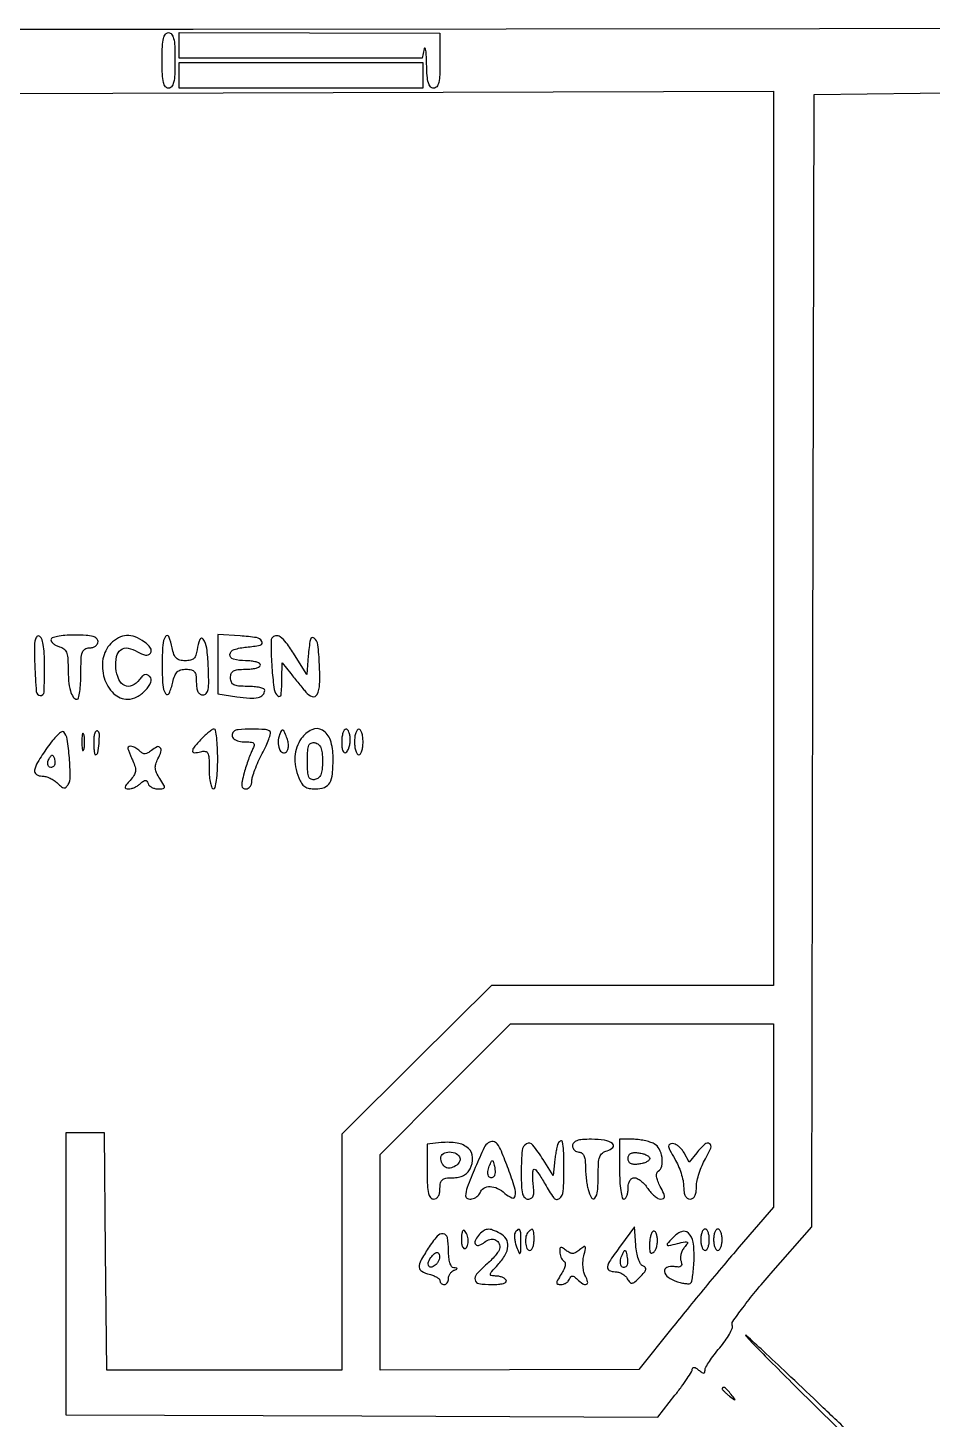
# Model space of a CAD drawing. Extents: x 1 to 1003, y 66 to 993.
# Drawn here: x 533.6 to 745.1, y 667.5 to 993.1 of the extents above; entities that cross this region are included whole.
import ezdxf

# ---------------------------------------------------------------- set-up
doc = ezdxf.new("R2010")
doc.units = 0

msp = doc.modelspace()

# ---------------------------------------------------------------- linework, layer by layer
for points in [[(347.304057, 977.518193, 0.000018), (400.08125, 977.535486, 0.000398)], [(792, 993), (572.25, 992.757769, 0.00014), (491.752423, 992.646561, 0.000388)], [(458.547684, 977.603357, 0.000241), (527.75, 977.772199), (708, 978.298948), (708, 873.649474), (708, 769), (675.040165, 769), (642.080329, 769), (624.540165, 751.609942), (607, 734.219884), (607, 706.609942), (607, 679), (579.515819, 679), (552.031637, 679), (551.765819, 706.75), (551.5, 734.5), (547, 734.5), (542.5, 734.5), (542.5, 701.5), (542.5, 668.5), (611.721342, 668.243163), (680.942685, 667.986327), (684.971342, 673.082961, 0.009151), (686.514572, 675.110488, 0.012704), (687.816582, 676.985799, 0.009221), (688.823964, 678.581814, 0.136996), (689, 679.212242, -0.196702), (689.12486, 679.517346, -0.237962), (689.414527, 679.615488, -0.105113), (689.887788, 679.442725, -0.033325), (690.5, 679, 0.018674), (691.267186, 678.410242, 0.150394), (691.684501, 678.272187, 0.335132), (691.921054, 678.443144, 0.074703), (692, 678.968591, -0.130319), (692.182267, 679.656027, -0.015739), (693.00775, 681.002941, -0.017849), (694.116894, 682.566468, -0.013814), (695.430639, 684.190001, 0.021172), (696.708775, 685.817932, 0.028762), (697.709993, 687.394645, 0.028632), (698.362684, 688.742361, 0.192362), (698.372652, 689.471269, -0.250321), (698.479103, 690.324283, -0.006392), (700.830203, 693.565887, -0.012135), (703.803432, 697.361073, -0.007801), (707.424938, 701.622303), (716.96585, 712.5), (717.232925, 845), (717.5, 977.5), (754.750906, 978, 0.001886)], [(725.549133, 664.562772, -0.001117), (718.293257, 671.469749, 0.001257), (711.217386, 678.201586, 0.002546), (705.608019, 683.457516, 0.002405), (701.599057, 687.14001, 0.93386), (701.5, 687.045055, 0.019989), (702.896843, 685.502451, 0.001276), (707.171875, 681.166952, 0.001869), (712.30028, 676.031041, 0.00139), (718, 670.3969), (732.5, 656.143188)]]:
    msp.add_lwpolyline(points, format="xyb")
for points in [[(568, 985.5, -0.00942), (567.93736, 982.175614, -0.047315), (567.692308, 980.333333, -0.108427), (567.229748, 979.357915, -0.232029), (566.5, 979, -0.232029), (565.770252, 979.357915, -0.108427), (565.307692, 980.333333, -0.047315), (565.06264, 982.175614, -0.00942), (565, 985.5, -0.00942), (565.06264, 988.824386, -0.047315), (565.307692, 990.666667, -0.108427), (565.770252, 991.642085, -0.232029), (566.5, 992, -0.232029), (567.229748, 991.642085, -0.108427), (567.692308, 990.666667, -0.047315), (567.93736, 988.824386, -0.00942)], [(630, 985.4479, -0.009533), (629.937185, 982.153587, -0.047645), (629.691842, 980.32465, -0.108954), (629.229078, 979.355845, -0.231014), (628.5, 979, -0.217853), (627.778342, 979.330097, -0.109324), (627.291983, 980.23103, -0.051588), (626.999124, 981.895718, -0.011845), (626.863818, 984.75, 0.007548), (626.783247, 986.826884, 0.026868), (626.640337, 988.15, 0.279243), (626.468192, 988.351936, 0.452816), (626.294267, 988.25), (625.860898, 986), (597.430449, 986), (569, 986), (569, 989.022925), (569, 992.045851), (599.5, 991.970825), (630, 991.8958)], [(535.2042, 843.8486, 0.01014), (535.571901, 837.779353, 0.368127), (536.491111, 836.861713, 0.425258), (537.374968, 837.644922, 0.010381), (537.5, 843.666667, 0.01191), (537.427668, 846.702913, 0.033242), (537.18521, 848.818723, 0.047905), (536.791686, 850.206599, 0.222837), (536.2042, 850.765267, 0.348163), (535.602342, 850.546714, 0.102561), (535.243706, 849.558061, 0.038657), (535.109685, 847.539807, 0.007316)], [(539, 849.90638, 0.156018), (539.146168, 849.449349, 0.068086), (539.5875, 848.980377, 0.057927), (540.234879, 848.570827, 0.048178), (541, 848.289749, -0.098681), (541.994569, 847.806243, -0.132922), (542.603367, 847.017385, -0.079543), (542.91523, 845.710373, -0.018871), (543, 843.465156, 0.020153), (543.128972, 840.266567, 0.04866), (543.547309, 837.939141, 0.076485), (544.210707, 836.484047, 0.252777), (545.106989, 836, 0.349861), (545.458493, 836.28026, 0.019213), (545.737678, 837.7625, 0.022959), (545.935656, 839.699767, 0.013984), (546, 842, -0.008455), (546.05871, 845.471613, -0.072107), (546.333333, 847, -0.188641), (546.939334, 847.727332, -0.12648), (548, 848, 0.072314), (548.769411, 848.111864, 0.08892), (549.416667, 848.4375, 0.10214), (549.846791, 848.924246, 0.130775), (550, 849.5, 0.211442), (549.683247, 850.215544, 0.118311), (548.833333, 850.681818, 0.054498), (547.247932, 850.933383, 0.01212), (544.5, 851, 0.015962), (542.249154, 850.928125, 0.033121), (540.507293, 850.70029, 0.040787), (539.314195, 850.360039, 0.312478)], [(553, 849, 0.156075), (551.155276, 845.41951, 0.116673), (551.450807, 840.962016, 0.126087), (553.659068, 837.354981, 0.195069), (557, 836, 0.126566), (559.0904, 836.537762, 0.075221), (561.143834, 838.110965, 0.090932), (562.363469, 839.950277, 0.306478), (562.103747, 841.296253, 0.093551), (561.519282, 841.695111, 0.176194), (560.956504, 841.730879, 0.125798), (560.367241, 841.381159, 0.0384), (559.687649, 840.587513, -0.122728), (557.987447, 839.169374, -0.230009), (556.237292, 839.17147, -0.180346), (554.841179, 840.638635, -0.080429), (554.189156, 843.266353, -0.069154), (554.33847, 845.959766, -0.185103), (555.341568, 847.561397, -0.213131), (557.038537, 847.950189, -0.091124), (559.250363, 847.075718, 0.08633), (561.116151, 846.317457, 0.302552), (562.26506, 846.768122, 0.313995), (562.266145, 847.97508, 0.088276), (560.861764, 849.384271, 0.057292), (558.66473, 850.574703, 0.108152), (556.68632, 850.907445, 0.114805), (554.829788, 850.378717, 0.069949)], [(565, 844, 0.016142), (565.149804, 839.360914, 0.124141), (565.81157, 837.306193, 0.602153), (566.639899, 837.365774, 0.049737), (567.5, 840, -0.037202), (567.943917, 841.484481, -0.108807), (568.527621, 842.372098, -0.129851), (569.362313, 842.843463, -0.064041), (570.579455, 843, -0.051543), (571.847212, 842.868965, -0.173177), (572.548288, 842.440152, -0.140551), (572.903674, 841.598721, -0.030099), (573, 840, 0.033192), (573.089217, 838.657524, 0.08597), (573.378807, 837.73522, 0.13227), (573.867945, 837.1982, 0.143221), (574.54569, 837, 0.224154), (575.301948, 837.356973, 0.12709), (575.738402, 838.293921, 0.048856), (575.896659, 840.140892, 0.007905), (575.79569, 843.75, 0.021314), (575.431038, 847.960018, 0.119445), (574.625902, 850.055802, 0.600428), (573.801923, 849.96044, 0.062516), (573.183578, 847.531089, -0.049432), (572.90373, 846.29791, -0.128043), (572.410515, 845.539549, -0.131829), (571.620351, 845.130873, -0.053844), (570.408578, 845, -0.060807), (569.162409, 845.152114, -0.133994), (568.331668, 845.616065, -0.113219), (567.766927, 846.497939, -0.036695), (567.35, 848, 0.047543), (566.55459, 850.64222, 0.621042), (565.773495, 850.69846, 0.11795), (565.142605, 848.63238, 0.015389)], [(578, 844.165803), (578, 837.227088), (582.497063, 836.552711, 0.021915), (585.482222, 836.238031, 0.072332), (587.448858, 836.40205, 0.139808), (588.569146, 837.021996, 0.199471), (589, 838.059017, 0.303607), (588.755902, 838.423959, 0.040197), (587.825, 838.723586, 0.035592), (586.533038, 838.931937, 0.022188), (585, 839, -0.017388), (582.849164, 839.074821, -0.098846), (581.75, 839.375, -0.184152), (581.195784, 839.978414, -0.094959), (581, 841, -0.087745), (581.177287, 842.002462, -0.177212), (581.6875, 842.607143, -0.10769), (582.67572, 842.917816, -0.022514), (584.5, 843, 0.027026), (585.841111, 843.072542, 0.042582), (586.971875, 843.29375, 0.052312), (587.767902, 843.614308, 0.277684), (588, 844, 0.277684), (587.767902, 844.385692, 0.052312), (586.971875, 844.70625, 0.042582), (585.841111, 844.927458, 0.027026), (584.5, 845, -0.059677), (581.666421, 845.33941, -0.368031), (580.869675, 846.438909, -0.30728), (581.814893, 847.621102, -0.054431), (584.75, 848.189635, 0.032614), (587.967209, 848.66857, 0.507649), (588.353967, 849.538568, 0.229566), (587.075989, 850.409692, 0.022373), (583.25, 850.80226), (578, 851.104519)], [(590.654149, 850.249418, 0.135185), (590.490885, 849.691815, 0.006563), (590.485102, 847.743842, 0.010284), (590.55699, 845.404826, 0.007202), (590.730085, 842.773806, 0.015549), (591.233082, 838.268859, 0.182546), (592.070175, 836.748893, 0.603934), (592.820874, 837.049027, 0.023712), (593.033269, 840.809017), (593.066539, 844.5), (595.086924, 842, 0.000558), (595.972477, 840.906723, 0.0004), (596.964236, 839.687113, 0.000404), (597.910192, 838.527645, 0.000872), (598.640636, 837.636982, 0.145626), (600.13365, 836.630936, 0.370634), (601.244735, 837.108763, 0.10638), (601.838889, 839.507428, 0.01949), (601.80157, 844.10157, 0.017269), (601.420784, 848.755944, 0.199939), (600.544487, 850.319476, 0.565251), (599.669246, 849.98636, 0.026624), (599.187733, 846.152404), (598.875467, 841.804807), (595.959757, 846.402404, 0.017559), (594.052503, 849.188508, 0.07716), (592.642012, 850.587707, 0.198875), (591.55307, 850.848121, 0.2182)], [(538.109978, 824.659847, 0.01297), (535.864175, 821.207225, 0.094075), (535.164123, 819.365077, 0.300672), (535.581731, 818.4005, 0.145532), (536.928571, 818, -0.069565), (537.787896, 817.879861, -0.03895), (538.77889, 817.511735, -0.038006), (539.741251, 816.97405, -0.05002), (540.519322, 816.337821, 0.024321), (541.433617, 815.508393, 0.142689), (542.023347, 815.255807, 0.221135), (542.512658, 815.41474, 0.067074), (543.0205, 816.033169, 0.144329), (543.524408, 817.876161, 0.01612), (543.295662, 822.269345, 0.015954), (542.785606, 826.640439, 0.148092), (541.98108, 828.340022, 0.376944), (541.499045, 828.39506, 0.038233), (540.52998, 827.60548, 0.033042), (539.35723, 826.332951, 0.018981)], [(546.232003, 826, 0.011065), (546.259713, 824.748017, 0.052887), (546.366341, 824.042188, 0.542911), (546.521012, 823.99086, 0.161593), (546.689326, 824.25, 0.039571), (546.831531, 825.047266, 0.024357), (546.877971, 826, 0.024357), (546.831531, 826.952734, 0.039571), (546.689326, 827.75, 0.161593), (546.521012, 828.00914, 0.542911), (546.366341, 827.957812, 0.052887), (546.259713, 827.251983, 0.011065)], [(549, 826.059017, 0.011767), (549.027605, 824.886206, 0.019409), (549.11263, 823.898586, 0.014139), (549.231669, 823.126471, 0.362071), (549.383423, 823, 0.35933), (549.946489, 823.464648, 0.026191), (550.244966, 825.604742, 0.026877), (550.3161, 827.795207, 0.254262), (549.865891, 828.582884, 0.359763), (549.53715, 828.537524, 0.10349), (549.254355, 828.062247, 0.055737), (549.061301, 827.195428, 0.026952)], [(574.174314, 826.685549, 0.013415), (572.470069, 824.771042, 0.161895), (572.10965, 823.867427, 0.451637), (572.512959, 823.46774, 0.047094), (574, 823.710251, -0.08862), (575.079114, 823.795679, -0.260291), (575.670018, 823.385268, -0.103615), (575.944314, 822.301841, -0.010368), (576, 819.616631, 0.02041), (576.072262, 817.847134, 0.032933), (576.29375, 816.356135, 0.035573), (576.611176, 815.270384, 0.313519), (577, 815, 0.350432), (577.405433, 815.323933, 0.020168), (577.714286, 817, 0.022889), (577.930567, 819.243014, 0.01259), (578, 822, 0.011071), (577.940566, 824.683808, 0.018284), (577.757455, 826.94375, 0.012653), (577.501722, 828.72345, 0.365815), (577.174314, 829, 0.144193), (576.729555, 828.869014, 0.021075), (575.952469, 828.32013, 0.022371), (575.067318, 827.571783, 0.017509)], [(581.693853, 828.36052, 0.209632), (581.372209, 827.536432, 0.21484), (581.76465, 826.753035, 0.115724), (582.931209, 826.185604, 0.055631), (584.594201, 826, -0.024263), (585.893203, 825.936926, -0.189519), (586.422615, 825.666917, -0.263281), (586.528283, 825.170405, -0.045529), (586.143281, 824.25, 0.027596), (585.717684, 823.326876, 0.00884), (585.186701, 821.9125, 0.00879), (584.650105, 820.314054, 0.009716), (584.188704, 818.75, 0.01242), (583.695716, 816.75788, 0.080646), (583.637228, 815.72952, 0.21319), (583.938833, 815.207875, 0.157915), (584.580607, 815, 0.129518), (585.121901, 815.142607, 0.100695), (585.583053, 815.543749, 0.088816), (585.893171, 816.143818, 0.075099), (586, 816.851061, -0.074283), (586.14908, 817.848979, -0.016237), (586.711984, 819.497431, -0.016569), (587.495954, 821.379631, -0.015224), (588.423776, 823.260618, 0.014485), (589.309838, 825.050281, 0.022175), (589.962125, 826.653499, 0.018198), (590.375148, 827.962347, 0.269955), (590.257109, 828.409557, 0.184266), (589.152574, 828.904078, 0.015561), (585.978915, 828.984681, 0.015669), (582.807497, 828.867086, 0.181195)], [(592.493171, 827.75, 0.08987), (592.13375, 826.019305, 0.098393), (592.424735, 824.330739, 0.191253), (593.178848, 823.512683, 0.318538), (594.063266, 823.663266, 0.116626), (594.423347, 824.246383, 0.075463), (594.558416, 825.031572, 0.060354), (594.461596, 825.988384, 0.036434), (594.130643, 827.080484, 0.0105), (593.567507, 828.457977, 0.195844), (593.238868, 828.779803, 0.383645), (592.923359, 828.666586, 0.027405)], [(597.556704, 826.777494, 0.067205), (596.520492, 824.771493, 0.070005), (596.071948, 822.590307, 0.063688), (596.225673, 820.198091, 0.043013), (596.975249, 817.5651, 0.052559), (597.600107, 816.329918, 0.10408), (598.369538, 815.553345, 0.100036), (599.408476, 815.134524, 0.045979), (600.86826, 815, 0.088313), (602.949031, 815.370407, 0.178919), (604.196734, 816.43512, 0.106497), (604.833533, 818.507792, 0.021475), (605, 822.381787, 0.07852), (604.36451, 826.403516, 0.18298), (602.487571, 828.746561, 0.250401), (600.001368, 828.852875, 0.128655)], [(607, 825.940983, 0.027979), (607.066344, 824.756294, 0.069343), (607.281216, 823.916013, 0.145541), (607.608231, 823.509855, 0.297719), (608, 823.5, 0.130646), (608.384508, 823.906663, 0.045439), (608.70625, 824.653525, 0.041396), (608.926158, 825.57934, 0.037634), (609, 826.559017, 0.039081), (608.92683, 827.49372, 0.058208), (608.70625, 828.282961, 0.076538), (608.382793, 828.820624, 0.222681), (608, 829, 0.257909), (607.615572, 828.787575, 0.061379), (607.29375, 828.101414, 0.048032), (607.072735, 827.112882, 0.031003)], [(610, 826, 0.031626), (610.072766, 824.850749, 0.048861), (610.29375, 823.88125, 0.06271), (610.615738, 823.209557, 0.254951), (611, 823, 0.254951), (611.384262, 823.209557, 0.06271), (611.70625, 823.88125, 0.048861), (611.927234, 824.850749, 0.031626), (612, 826, 0.031626), (611.927234, 827.149251, 0.048861), (611.70625, 828.11875, 0.06271), (611.384262, 828.790443, 0.254951), (611, 829, 0.254951), (610.615738, 828.790443, 0.06271), (610.29375, 828.11875, 0.048861), (610.072766, 827.149251, 0.031626)], [(557, 824.547053, 0.086451), (557.050447, 824.257465, 0.006021), (557.340358, 823.480156, 0.008404), (557.714862, 822.558175, 0.006221), (558.158664, 821.551115, -0.035564), (558.686974, 820.132185, -0.107509), (558.759865, 819.109202, -0.11019), (558.400972, 818.163067, -0.038397), (557.503676, 817.004062, 0.013746), (556.600559, 815.949246, 0.126541), (556.352165, 815.40597, 0.366899), (556.526009, 815.106668, 0.085531), (557.145012, 815, 0.068573), (557.798253, 815.090013, 0.03719), (558.561816, 815.367188, 0.036233), (559.310846, 815.771526, 0.047249), (559.925, 816.25, -0.026382), (560.6324, 816.850113, -0.164145), (561.076667, 817, -0.247772), (561.413944, 816.821933, -0.062037), (561.708333, 816.25, 0.118822), (562.027152, 815.771748, 0.066542), (562.601824, 815.367188, 0.060467), (563.330527, 815.093133, 0.059805), (564.106386, 815, 0.029838), (565.228449, 815.067021, 0.339838), (565.525951, 815.358111, 0.172864), (565.414671, 815.903596, 0.009114), (564.451981, 817.432942, -0.033344), (563.703252, 818.760945, -0.087879), (563.411499, 819.809388, -0.098329), (563.513059, 820.822305, -0.048898), (564.009948, 822.018589, 0.04414), (564.733329, 823.714519, 0.24886), (564.569588, 824.652307, 0.352167), (563.808935, 824.832752, 0.062188), (562.481784, 823.984882, -0.041318), (561.662514, 823.412113, -0.119384), (561.003549, 823.215538, -0.141915), (560.397881, 823.35715, -0.068549), (559.757618, 823.842382, 0.055479), (558.871637, 824.550894, 0.078543), (557.945915, 824.949885, 0.141006), (557.279323, 824.929892, 0.326028)], [(602.5, 821.5, -0.021793), (602.414931, 819.549204, -0.074781), (602.118662, 818.319612, -0.124185), (601.576059, 817.579826, -0.12581), (600.75, 817.190371, -0.13568), (599.866502, 817.260722, -0.21207), (599.326022, 817.781799, -0.084471), (599.061262, 818.981623, -0.012161), (599, 821.5, -0.012161), (599.061262, 824.018377, -0.084471), (599.326022, 825.218201, -0.21207), (599.866502, 825.739278, -0.13568), (600.75, 825.809629, -0.12581), (601.576059, 825.420174, -0.124185), (602.118662, 824.680388, -0.074781), (602.414931, 823.450796, -0.021793)], [(539.604167, 820.270833, -0.198339), (538.941134, 819.995338, -0.274516), (538.399603, 820.315272, -0.160291), (538.239822, 821.176395, -0.105175), (538.582949, 822.134215, -0.024362), (539.012891, 822.759582, -0.233206), (539.294341, 822.899578, -0.286646), (539.536207, 822.749629, -0.033951), (539.787251, 822.138246, -0.052621), (539.903448, 821.610215, -0.052345), (539.907167, 821.068604, -0.057227), (539.805016, 820.594136, -0.115259)], [(708, 738.56555), (708, 717.131101), (700.001027, 707.81555, 0.002806), (696.377673, 703.547593, 0.001633), (692.074888, 698.387179, 0.001632), (687.79758, 693.188689, 0.002757), (684.251027, 688.80038), (676.5, 679.100759), (646.25, 679.05038), (616, 679), (616, 704.238272), (616, 729.476544), (631.2379, 744.738272), (646.4758, 760), (677.2379, 760), (708, 760)], [(661, 731.5, 0.099038), (661.114514, 730.927543, 0.097945), (661.440625, 730.440625, 0.097945), (661.927543, 730.114514, 0.099038), (662.5, 730, -0.158511), (663.159752, 729.785453, -0.127209), (663.636901, 729.206058, -0.078806), (663.921962, 728.209399, -0.029281), (664.013655, 726.75, 0.015365), (664.062889, 725.341055, 0.011498), (664.200423, 723.79375, 0.01165), (664.397612, 722.34141, 0.025903), (664.630286, 721.25, 0.063842), (665.435356, 719.287817, 0.538932), (666.222688, 719.23631, 0.14131), (666.848677, 720.865944, 0.021501), (667, 724.383369, -0.012127), (667.072767, 727.383042, -0.073078), (667.373061, 728.908229, -0.144559), (668.003909, 729.778142, -0.100451), (669.100616, 730.316061, 0.138926), (670.437211, 731.102545, 0.452841), (670.358352, 732.000652, 0.121278), (668.49262, 732.770646, 0.037526), (665.440983, 733, 0.017032), (663.300952, 732.927079, 0.064491), (661.990164, 732.665559, 0.126848), (661.269981, 732.195693, 0.187235)], [(672, 726, 0.01259), (672.069433, 723.243014, 0.022889), (672.285714, 721, 0.020168), (672.594567, 719.323933, 0.350432), (673, 719, 0.226478), (673.382936, 719.182831, 0.074992), (673.70625, 719.734375, 0.057076), (673.926884, 720.542644, 0.038131), (674, 721.5, -0.047374), (674.098277, 722.534922, -0.086278), (674.397695, 723.32683, -0.115863), (674.871047, 723.82058, -0.14495), (675.476947, 724, -0.12521), (676.158375, 723.826638, -0.044543), (677.001222, 723.265625, -0.040799), (677.856079, 722.456605, -0.037855), (678.591957, 721.5, 0.036216), (679.322902, 720.543344, 0.039804), (680.163223, 719.734375, 0.043444), (680.985352, 719.171936, 0.128998), (681.64069, 719, 0.115837), (682.279613, 719.150035, 0.294962), (682.511967, 719.541337, 0.09908), (682.326876, 720.31329, 0.011102), (681.529347, 721.943249, -0.026302), (680.949792, 723.224968, -0.056415), (680.671906, 724.272294, -0.084462), (680.688834, 725.045821, -0.209699), (681.003667, 725.502266, 0.202556), (681.869531, 726.721505, 0.090732), (681.943355, 728.724329, 0.085514), (681.289061, 730.734077, 0.149614), (680.065741, 731.964816, 0.04912), (679.107317, 732.362412, 0.022735), (677.79911, 732.695915, 0.022262), (676.381246, 732.924198, 0.028787), (675.065741, 733), (672, 733)], [(630.25, 732.21323), (627, 731.873283), (627, 725.436642, 0.009558), (627.062853, 722.148826, 0.047717), (627.30826, 720.322774, 0.109068), (627.771068, 719.355397, 0.230794), (628.5, 719, 0.140575), (629.11998, 719.177821, 0.118484), (629.6, 719.666667, 0.088208), (629.90137, 720.456621, 0.04716), (630, 721.5, -0.047488), (630.125765, 722.821194, -0.171771), (630.546482, 723.539194, -0.145246), (631.37577, 723.901674, -0.030909), (632.964816, 724, 0.047377), (634.3322, 724.129857, 0.070624), (635.466938, 724.519016, 0.078008), (636.36709, 725.171335, 0.074286), (637.04182, 726.078141, 0.135409), (637.641565, 728.732491, 0.199899), (636.634117, 730.863805, 0.144707), (634.04032, 732.107868, 0.066101)], [(634.569098, 728.888197, -0.241856), (634.643244, 727.951315, -0.121595), (633.918062, 726.972475, -0.10314), (632.706587, 726.333096, -0.147733), (631.5, 726.349122, -0.115301), (631.09334, 726.590798, -0.054229), (630.698774, 727.062449, -0.049633), (630.374518, 727.671675, -0.049631), (630.176676, 728.332866, -0.261169), (630.536585, 729.421245, -0.154908), (631.811897, 730.010976, -0.122031), (633.43711, 729.81979, -0.16581)], [(641.291767, 732.180322, 0.148489), (640.341635, 731.102243, 0.006283), (638.265571, 726.390323, 0.008329), (636.369116, 721.720806, 0.092375), (636.000504, 719.75, 0.309128), (636.433742, 719.115306, 0.149032), (637.462564, 719.03661, 0.103185), (638.654943, 719.576528, 0.144381), (639.361626, 720.5, -0.16887), (640.26059, 721.565144, -0.141641), (641.698473, 721.938143, -0.10706), (643.451105, 721.507567, -0.070455), (645.17739, 720.339464, 0.08587), (646.833728, 719.291203, 0.488738), (647.610954, 719.732371, 0.112341), (647.451315, 721.76411, 0.01393), (646.004232, 725.988684, 0.007218), (644.353615, 730.215397, 0.066052), (643.377532, 731.925487, 0.209172), (642.438974, 732.447808, 0.163691)], [(657.51161, 731.75, 0.030299), (657.326432, 731.074607, 0.008217), (657.116394, 729.985937, 0.008284), (656.918444, 728.740235, 0.008515), (656.763872, 727.5), (656.441753, 724.5), (654.122101, 728.25, 0.031766), (651.716276, 731.637985, 0.360087), (650.217733, 731.939484, 0.253461), (649.208945, 730.405136, 0.021289), (649, 725.5, 0.008852), (649.061047, 722.051935, 0.051875), (649.3119, 720.259689, 0.128549), (649.809009, 719.346301, 0.207056), (650.609406, 719, 0.130795), (651.359386, 719.199601, 0.181987), (651.797793, 719.730207, 0.092226), (651.946049, 720.734458, 0.019717), (651.810207, 722.5, -0.017037), (651.699723, 723.841934, -0.028654), (651.710137, 724.971875, -0.028949), (651.814913, 725.809836, -0.36178), (652.04333, 726, -0.224737), (652.382639, 725.839377, -0.01532), (653.050233, 724.971875, -0.019548), (653.801153, 723.84102, -0.013272), (654.569933, 722.5, 0.036189), (656.601918, 719.30418, 0.423014), (657.921936, 719.129285, 0.211368), (658.82188, 720.834761, 0.017237), (659, 726, 0.008454), (658.92756, 730.283866, 0.054924), (658.619425, 732.415576, 0.537062), (658.114242, 732.589627, 0.148246)], [(679.062179, 728.5, -0.211319), (678.882451, 728.093737, -0.064634), (678.318671, 727.700801, -0.052031), (677.50017, 727.37802, -0.03684), (676.531089, 727.183578, -0.036974), (675.354404, 727.124158, -0.114532), (674.589081, 727.320824, -0.167846), (674.156275, 727.777467, -0.106908), (674, 728.5, -0.106908), (674.156275, 729.222533, -0.167846), (674.589081, 729.679176, -0.114532), (675.354404, 729.875842, -0.036974), (676.531089, 729.816422, -0.03684), (677.50017, 729.62198, -0.052031), (678.318671, 729.299199, -0.064634), (678.882451, 728.906263, -0.211319)], [(684.901224, 728.44284, -0.030982), (685.704786, 726.865221, -0.024214), (686.383485, 725.066136, -0.024781), (686.852257, 723.323421, -0.053355), (687, 721.94284, 0.034809), (687.089917, 720.652816, 0.083243), (687.377428, 719.740473, 0.125901), (687.853842, 719.199329, 0.150737), (688.5, 719, 0.150737), (689.146158, 719.199329, 0.125901), (689.622572, 719.740473, 0.083243), (689.910083, 720.652816, 0.034809), (690, 721.94284, -0.053355), (690.147743, 723.323421, -0.024781), (690.616515, 725.066136, -0.024214), (691.295214, 726.865221, -0.030982), (692.098776, 728.44284, 0.034097), (693.356416, 730.950403, 0.359291), (693.048331, 731.971089, 0.349117), (691.967432, 731.8801, 0.033608), (690.047189, 729.809948), (688.273793, 727.619897), (687.101713, 729.809948, 0.050761), (686.537376, 730.647659, 0.050405), (685.814626, 731.356672, 0.055003), (685.050095, 731.841533, 0.114316), (684.36604, 732, 0.138149), (683.6927, 731.810338, 0.301413), (683.476118, 731.345682, 0.086713), (683.786527, 730.416237, 0.009432)], [(642.588397, 724.255064, -0.220948), (641.898745, 724.002939, -0.276564), (641.356048, 724.393712, -0.130073), (641.197724, 725.452724, -0.074943), (641.53122, 726.706872, -0.006675), (642.048268, 727.855863, -0.299388), (642.260685, 727.986918, -0.331063), (642.447586, 727.839331, -0.007526), (642.743156, 726.671731, -0.03472), (642.865716, 725.928682, -0.039523), (642.876572, 725.207674, -0.043304), (642.785351, 724.606158, -0.13795)], [(627.25, 707.501646, 0.017131), (625.503835, 704.592089, 0.137683), (625.147489, 703.087966, 0.258943), (625.740717, 702.115539, 0.067693), (627.5, 701.410644, -0.031538), (628.457251, 701.105107, -0.043524), (629.265625, 700.705595, -0.050787), (629.831931, 700.277325, -0.208396), (630, 699.891592, 0.111388), (630.076724, 699.551464, 0.100063), (630.29375, 699.261905, 0.09462), (630.61818, 699.067665, 0.087924), (631, 699, 0.140362), (631.381338, 699.109202, 0.099913), (631.70625, 699.416146, 0.085122), (631.925077, 699.8752, 0.068857), (632, 700.416667, -0.080074), (632.093368, 700.995939, -0.064399), (632.367188, 701.565351, -0.065245), (632.772091, 702.039141, -0.087674), (633.25, 702.337719, 0.009076), (633.909806, 702.617987, 0.295955), (634, 702.757018, 0.382689), (633.903389, 702.864758, 0.011437), (633.25, 702.921053, -0.232012), (632.728482, 703.218983, -0.07475), (632.333059, 704.044754, -0.050649), (632.079859, 705.318985, -0.02374), (632, 707, 0.044277), (631.735614, 709.979753, 0.333773), (630.76305, 710.884904, 0.249222), (629.323334, 710.304392, 0.031071)], [(635, 709.60765, 0.03202), (635.064518, 708.601221, 0.067757), (635.267587, 707.848013, 0.13067), (635.566257, 707.462001, 0.310977), (635.910933, 707.444954, 0.187217), (636.452948, 708.162288, 0.082243), (636.589151, 709.364571, 0.075716), (636.324014, 710.656243, 0.108371), (635.695611, 711.637722, 0.380548), (635.434082, 711.652947, 0.143875), (635.204336, 711.328328, 0.058498), (635.04822, 710.607391, 0.024102)], [(638.979944, 710.475834, 0.073681), (638.214018, 709.214232, 0.297617), (638.367532, 708.370636, 0.309816), (639.186255, 708.194953, 0.075952), (640.432029, 708.943589, -0.105825), (641.636994, 709.573758, -0.155081), (642.823641, 709.530169, -0.173396), (643.677938, 708.828235, -0.135728), (644, 707.663667, -0.140424), (643.81904, 707.032038, -0.025956), (643.11875, 706.02996, -0.026038), (642.148559, 704.910104, -0.021149), (641, 703.812914, 0.026108), (638.562611, 701.43789, 0.245442), (638.191997, 700.071067, 0.311634), (639.110483, 699.215373, 0.036474), (642.059017, 699, 0.019531), (643.688628, 699.063682, 0.051222), (644.83874, 699.273526, 0.106919), (645.437431, 699.597376, 0.369423), (645.5, 700, 0.109378), (645.127066, 700.383475, 0.050664), (644.507376, 700.70625, 0.046809), (643.758775, 700.925903, 0.048001), (642.988732, 701, -0.04806), (642.008424, 701.094446, -0.418941), (641.790544, 701.423223, -0.128465), (642.096741, 702.035482, -0.007036), (643.547749, 703.646023, 0.052352), (645.253461, 705.923631, 0.117418), (645.897064, 707.972076, 0.161414), (645.4642, 709.671497, 0.128176), (644.065741, 710.964816, 0.032856), (642.319648, 711.75656, 0.114464), (641.100356, 711.918553, 0.138733), (640.069356, 711.516815, 0.057766)], [(647.557077, 711.092353, 0.130299), (647.403524, 710.585995, 0.037759), (647.436602, 709.763262, 0.035185), (647.616801, 708.805681, 0.031198), (647.934674, 707.842353, 0.006016), (648.541792, 706.378433, 0.514807), (648.742614, 706.334624, 0.203799), (648.883805, 706.640348, 0.002763), (648.936614, 708.75, 0.014207), (648.917659, 710.876871, 0.124368), (648.654817, 711.774712, 0.46606), (648.207111, 711.849851, 0.077969)], [(650.666667, 711.333333, 0.148246), (650.117117, 710.305634, 0.068475), (650.025382, 708.777653, 0.077107), (650.338097, 707.446162, 0.305562), (651, 707, 0.226478), (651.382936, 707.182831, 0.074992), (651.70625, 707.734375, 0.057076), (651.926884, 708.542644, 0.038131), (652, 709.5, 0.011827), (651.959636, 711.206136, 0.146405), (651.746711, 711.811817, 0.394613), (651.359821, 711.886341, 0.056055)], [(672.25, 708.099962, 0.00986), (669.862348, 704.730364, 0.097008), (669.182732, 703.137757, 0.342644), (669.577214, 702.321716, 0.115585), (670.95031, 702, -0.074099), (671.764195, 701.878718, -0.055719), (672.596463, 701.519776, -0.056195), (673.321059, 700.990604, -0.079554), (673.815503, 700.365194, 0.049208), (674.403595, 699.521145, 0.25672), (674.915253, 699.327777, 0.147371), (675.552228, 699.622912, 0.014719), (676.787875, 700.787875, 0.019499), (677.768298, 701.8479, 0.11154), (678.12345, 702.521423, 0.250817), (678.012394, 702.999157, 0.121718), (677.482841, 703.368211, -0.174982), (676.92157, 703.853442, -0.044509), (676.420189, 704.96863, -0.038656), (676.028777, 706.462308, -0.026776), (675.810159, 708.19553), (675.5, 712.5)], [(679.75, 711.428267, 0.108603), (679.460535, 710.967963, 0.030309), (679.220312, 710.14622, 0.029066), (679.055223, 709.159004, 0.026901), (679, 708.133333, 0.020593), (679.048089, 706.966238, 0.141005), (679.25, 706.433898, 0.349376), (679.58931, 706.345133, 0.092521), (680.084665, 706.684665, 0.093921), (680.47643, 707.259641, 0.046785), (680.752402, 708.099976, 0.044184), (680.882429, 709.053716, 0.049405), (680.834665, 709.979599, 0.036902), (680.653415, 710.775017, 0.086434), (680.377995, 711.316881, 0.17949), (680.062147, 711.520629, 0.258215)], [(684.403021, 709.892839, 0.005684), (683.176164, 708.505806, 0.372146), (683.176077, 708.209004, 0.27846), (683.499834, 708.103365, 0.004118), (685.527154, 708.590891, -0.006604), (687.331337, 709.01528, -0.185351), (687.799872, 708.945079, -0.442297), (687.868831, 708.640524, -0.019729), (687.138124, 707.678609, 0.061621), (686.662113, 706.929396, 0.053126), (686.353756, 706.048636, 0.055752), (686.249131, 705.175263, 0.093835), (686.380355, 704.451193, -0.069262), (686.552287, 703.710573, -0.256379), (686.366749, 703.286177, -0.169663), (685.822162, 703.105355, -0.030639), (684.742231, 703.188458, 0.12537), (683.066356, 703.001024, 0.357499), (682.520461, 702.05485, 0.198928), (683.340514, 700.735472, 0.075193), (685.3125, 699.729167, 0.022863), (686.431575, 699.412173, 0.030932), (687.467714, 699.235943, 0.031718), (688.308024, 699.199607, 0.193668), (688.699931, 699.366597, 0.154857), (688.933982, 699.818233, 0.010444), (689.153526, 701.271196, 0.01421), (689.332879, 703.046894, 0.010132), (689.436735, 705.042989, 0.043162), (689.224566, 708.928621, 0.167331), (688.142737, 711.045701, 0.29999), (686.467039, 711.357386, 0.109494)], [(691, 709.5, 0.038131), (691.073116, 708.542644, 0.057076), (691.29375, 707.734375, 0.074992), (691.617064, 707.182831, 0.226478), (692, 707, 0.226478), (692.382936, 707.182831, 0.074992), (692.70625, 707.734375, 0.057076), (692.926884, 708.542644, 0.038131), (693, 709.5, 0.038131), (692.926884, 710.457356, 0.057076), (692.70625, 711.265625, 0.074992), (692.382936, 711.817169, 0.226478), (692, 712, 0.226478), (691.617064, 711.817169, 0.074992), (691.29375, 711.265625, 0.057076), (691.073116, 710.457356, 0.038131)], [(694, 709.5, 0.038131), (694.073116, 708.542644, 0.057076), (694.29375, 707.734375, 0.074992), (694.617064, 707.182831, 0.226478), (695, 707, 0.226478), (695.382936, 707.182831, 0.074992), (695.70625, 707.734375, 0.057076), (695.926884, 708.542644, 0.038131), (696, 709.5, 0.038131), (695.926884, 710.457356, 0.057076), (695.70625, 711.265625, 0.074992), (695.382936, 711.817169, 0.226478), (695, 712, 0.226478), (694.617064, 711.817169, 0.074992), (694.29375, 711.265625, 0.057076), (694.073116, 710.457356, 0.038131)], [(658, 706.681462, 0.056824), (658.073354, 706.038095, 0.049977), (658.290485, 705.397761, 0.052781), (658.610136, 704.855017, 0.095161), (658.988885, 704.50687, -0.210132), (659.280814, 704.082878, -0.097091), (659.277515, 703.399655, -0.064153), (658.973197, 702.50105, -0.031354), (658.373875, 701.447853, 0.009871), (657.472689, 700.011393, 0.128466), (657.296867, 699.411326, 0.349726), (657.53136, 699.09858, 0.063728), (658.301657, 699, 0.074992), (658.921444, 699.093483, 0.065455), (659.518039, 699.367188, 0.068019), (660.00204, 699.772118, 0.097013), (660.291667, 700.25, -0.062037), (660.586056, 700.821933, -0.247772), (660.923333, 701, -0.164145), (661.3676, 700.850113, -0.026382), (662.075, 700.25, 0.038199), (663.411501, 699.169403, 0.245752), (664.246277, 699.067388, 0.386665), (664.541512, 699.644974, 0.056563), (664.010982, 700.979481, -0.067612), (663.654319, 701.937549, -0.035957), (663.4655, 703.191329, -0.035013), (663.455382, 704.523471, -0.045458), (663.641672, 705.729481, 0.007128), (664.03458, 707.408644, 0.209213), (663.95059, 707.829729, 0.417946), (663.646598, 707.881811, 0.016761), (662.665874, 707.127555, -0.039528), (661.749697, 706.487078, -0.123325), (661.033049, 706.276587, -0.133872), (660.337296, 706.436482, -0.05021), (659.5, 707, 0.019968), (658.69099, 707.618586, 0.208472), (658.290793, 707.700463, 0.31163), (658.059417, 707.455735, 0.038313)], [(673.588397, 703.255064, -0.220948), (672.898745, 703.002939, -0.276564), (672.356048, 703.393712, -0.130073), (672.197724, 704.452724, -0.074943), (672.53122, 705.706872, -0.006675), (673.048268, 706.855863, -0.299388), (673.260685, 706.986918, -0.331063), (673.447586, 706.839331, -0.007526), (673.743156, 705.671731, -0.03472), (673.865716, 704.928682, -0.039523), (673.876572, 704.207674, -0.043304), (673.785351, 703.606158, -0.13795)], [(629.129167, 703.729167, -0.11053), (628.095923, 703.07382, -0.36439), (627.394646, 703.332836, -0.227292), (627.324084, 704.323254, -0.079381), (628.070948, 705.585487, -0.029588), (628.713434, 706.27255, -0.129694), (629.196462, 706.537565, -0.256466), (629.559329, 706.441715, -0.122784), (629.825949, 706.022153, -0.095012), (629.897679, 705.483122, -0.059533), (629.785878, 704.854763, -0.056865), (629.518533, 704.237322, -0.065888)], [(696, 674.622445, 0.184603), (696.08115, 674.410139, 0.013803), (696.514063, 673.952641, 0.017649), (697.079598, 673.425681, 0.012436), (697.75, 672.872445, 0.001576), (698.879507, 671.99236, 0.377591), (699, 672, 0.377591), (699.00764, 672.120493, 0.001576), (698.127555, 673.25, 0.017685), (697.23668, 674.306759, 0.065617), (696.573889, 674.869516, 0.241985), (696.193395, 674.90695, 0.307699)]]:
    msp.add_lwpolyline(points, format="xyb", close=True)
msp.add_lwpolyline([(626, 982), (626, 979), (597.5, 979), (569, 979), (569, 982), (569, 985), (597.5, 985), (626, 985)], close=True)

doc.saveas('drawing.dxf')
